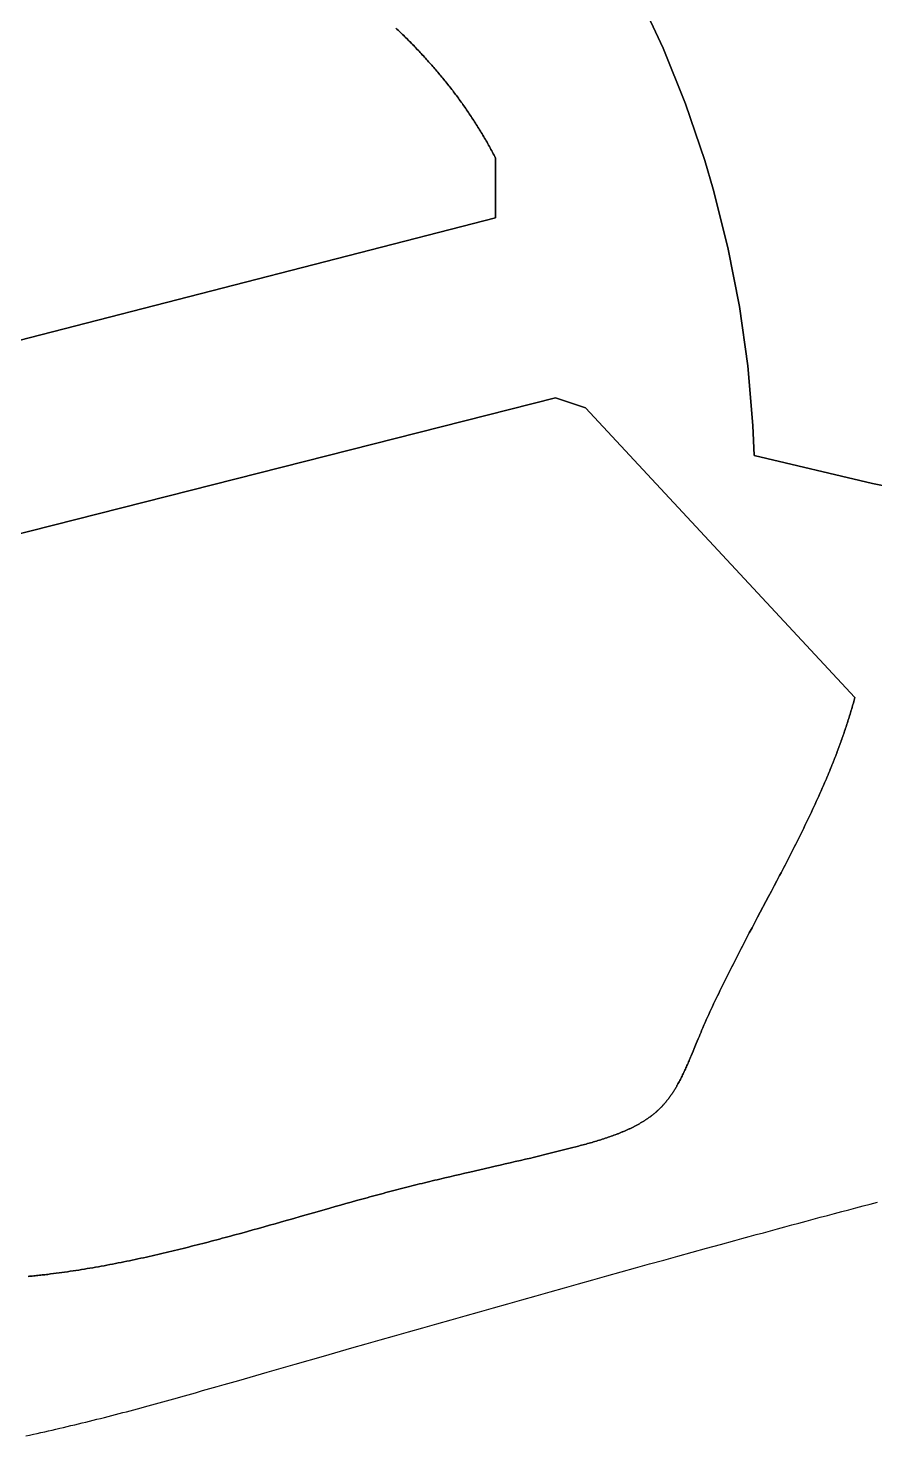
# Model space of a CAD drawing. Header units: millimetres. Extents: x -97041 to 275168, y -12500 to 263793.
# Drawn here: x 35251 to 60170, y -6201 to 35201 of the extents above; entities that cross this region are included whole.
import ezdxf

# ---------------------------------------------------------------- set-up
doc = ezdxf.new("R2010")
doc.units = ezdxf.units.MM
doc.layers.add('CLOSED_AREAS', color=7, linetype='Continuous')
doc.layers.add('REGION_HOLES', color=7, linetype='Continuous')

msp = doc.modelspace()

# ---------------------------------------------------------------- linework, layer by layer
at = {"layer": 'CLOSED_AREAS'}
for points in [[(63617.253, 21100.102), (60105.318, 21807.48), (56619.171, 22632.702), (56580.058, 23513.971), (56430.395, 25271.716), (56185.896, 27018.792), (55847.25, 28750.093), (55415.476, 30460.541), (55165.043, 31306.383), (54596.015, 32976.186), (53937.502, 34612.781), (53191.442, 36211.364)], [(53191.442, 36211.364), (53937.502, 34612.781), (54596.015, 32976.186), (55165.043, 31306.383), (55415.476, 30460.541), (55847.25, 28750.093), (56185.896, 27018.792), (56430.395, 25271.716), (56580.058, 23513.971), (56619.171, 22632.702), (60105.318, 21807.48), (63617.253, 21100.102)], [(27267.205, 24037.085), (49006.666, 29618.839), (49006.666, 31381.498), (48984.567, 31424.165), (48962.333, 31466.7), (48939.963, 31509.103), (48917.46, 31551.375), (48894.822, 31593.516), (48872.05, 31635.528), (48849.146, 31677.409), (48826.109, 31719.162), (48802.94, 31760.786), (48779.64, 31802.282), (48756.208, 31843.65), (48732.646, 31884.891), (48708.954, 31926.006), (48685.132, 31966.995), (48661.181, 32007.858), (48637.102, 32048.596), (48612.894, 32089.209), (48588.559, 32129.699), (48564.097, 32170.064), (48539.508, 32210.307), (48514.793, 32250.428), (48489.952, 32290.426), (48464.987, 32330.303), (48439.896, 32370.059), (48414.681, 32409.694), (48389.343, 32449.209), (48363.882, 32488.605), (48338.297, 32527.882), (48312.591, 32567.041), (48286.763, 32606.081), (48260.813, 32645.004), (48234.743, 32683.811), (48208.553, 32722.5), (48182.243, 32761.074), (48155.813, 32799.532), (48129.265, 32837.876), (48102.599, 32876.105), (48075.814, 32914.22), (48048.913, 32952.222), (48021.895, 32990.111), (47994.76, 33027.887), (47967.509, 33065.552), (47940.144, 33103.105), (47912.663, 33140.547), (47885.068, 33177.879), (47857.359, 33215.101), (47829.537, 33252.214), (47801.602, 33289.218), (47773.554, 33326.114), (47745.395, 33362.902), (47717.124, 33399.582), (47688.743, 33436.156), (47660.251, 33472.624), (47631.649, 33508.985), (47602.937, 33545.242), (47574.117, 33581.393), (47545.188, 33617.441), (47516.151, 33653.384), (47487.007, 33689.224), (47457.755, 33724.962), (47428.398, 33760.597), (47398.934, 33796.131), (47369.365, 33831.563), (47339.69, 33866.895), (47309.912, 33902.126), (47280.029, 33937.258), (47250.042, 33972.29), (47219.953, 34007.224), (47189.761, 34042.06), (47159.467, 34076.798), (47129.071, 34111.439), (47098.575, 34145.983), (47067.977, 34180.431), (47037.28, 34214.783), (47006.483, 34249.04), (46975.587, 34283.202), (46944.592, 34317.271), (46913.499, 34351.246), (46882.308, 34385.127), (46851.021, 34418.916), (46819.636, 34452.613), (46788.156, 34486.218), (46756.58, 34519.732), (46724.908, 34553.156), (46693.142, 34586.49), (46661.282, 34619.733), (46629.328, 34652.888), (46597.28, 34685.955), (46565.14, 34718.933), (46532.908, 34751.824), (46500.584, 34784.627), (46468.169, 34817.344), (46435.663, 34849.976), (46403.066, 34882.521), (46370.38, 34914.982), (46337.605, 34947.358), (46304.741, 34979.65), (46271.788, 35011.859), (46238.748, 35043.984), (46205.62, 35076.027), (46172.406, 35107.988), (46139.105, 35139.868), (46105.718, 35171.667), (46072.246, 35203.385)], [(35250.591, -1512.545), (35291.831, -1508.638), (35333.079, -1504.65), (35374.336, -1500.58), (35415.602, -1496.43), (35456.876, -1492.2), (35498.159, -1487.889), (35539.451, -1483.499), (35580.75, -1479.03), (35622.057, -1474.483), (35663.372, -1469.857), (35704.695, -1465.154), (35746.026, -1460.374), (35787.364, -1455.517), (35828.709, -1450.583), (35911.42, -1440.489), (35994.159, -1430.095), (36076.924, -1419.404), (36159.714, -1408.421), (36242.528, -1397.148), (36325.365, -1385.589), (36408.223, -1373.747), (36491.102, -1361.627), (36574, -1349.232), (36656.916, -1336.565), (36739.848, -1323.629), (36822.797, -1310.429), (36905.76, -1296.968), (36988.737, -1283.249), (37071.726, -1269.276), (37154.725, -1255.053), (37237.735, -1240.582), (37320.754, -1225.868), (37403.78, -1210.914), (37486.813, -1195.724), (37569.851, -1180.301), (37652.893, -1164.648), (37735.938, -1148.77), (37818.985, -1132.67), (37902.033, -1116.35), (37985.08, -1099.816), (38068.125, -1083.07), (38151.168, -1066.115), (38234.207, -1048.957), (38317.24, -1031.597), (38400.267, -1014.039), (38483.287, -996.288), (38566.298, -978.346), (38649.299, -960.217), (38732.29, -941.905), (38815.268, -923.413), (38898.233, -904.745), (38981.183, -885.903), (39064.118, -866.893), (39147.036, -847.717), (39229.937, -828.379), (39312.818, -808.882), (39395.679, -789.23), (39478.518, -769.426), (39561.335, -749.475), (39644.129, -729.379), (39726.897, -709.141), (39809.639, -688.767), (39892.355, -668.259), (39975.041, -647.62), (40057.699, -626.854), (40140.325, -605.965), (40222.92, -584.957), (40305.482, -563.832), (40388.009, -542.594), (40470.501, -521.247), (40552.957, -499.795), (40635.375, -478.241), (40717.755, -456.588), (40800.094, -434.84), (40882.392, -413), (40964.648, -391.073), (41046.86, -369.061), (41129.028, -346.968), (41211.15, -324.798), (41293.226, -302.554), (41375.253, -280.24), (41457.23, -257.859), (41539.158, -235.415), (41702.857, -190.351), (41866.34, -145.077), (42029.598, -99.621), (42192.623, -54.011), (42355.403, -8.275), (42517.932, 37.558), (42680.198, 83.46), (42842.192, 129.402), (43003.907, 175.358), (43326.456, 267.192), (43647.772, 358.737), (43967.78, 449.767), (44127.27, 495.017), (44286.405, 540.054), (44445.176, 584.849), (44603.574, 629.373), (44761.589, 673.599), (44919.212, 717.498), (45076.433, 761.042), (45233.244, 804.203), (45311.493, 825.631), (45389.636, 846.952), (45467.671, 868.163), (45545.598, 889.261), (45623.415, 910.241), (45701.121, 931.101), (45778.716, 951.837), (45856.197, 972.445), (45933.564, 992.922), (46010.816, 1013.264), (46087.951, 1033.468), (46164.969, 1053.53), (46241.867, 1073.447), (46318.646, 1093.215), (46395.303, 1112.831), (46471.838, 1132.29), (46546.83, 1151.235), (46621.71, 1170.031), (46696.481, 1188.684), (46771.151, 1207.201), (46845.724, 1225.586), (46920.206, 1243.845), (46994.604, 1261.984), (47068.922, 1280.009), (47143.167, 1297.924), (47217.343, 1315.735), (47291.458, 1333.448), (47365.515, 1351.069), (47513.483, 1386.055), (47661.292, 1420.737), (47808.987, 1455.16), (47956.615, 1489.367), (48104.219, 1523.404), (48251.846, 1557.315), (48547.35, 1624.936), (48843.486, 1692.585), (48991.906, 1726.531), (49140.62, 1760.617), (49289.673, 1794.887), (49439.112, 1829.387), (49588.981, 1864.159), (49739.325, 1899.25), (49890.191, 1934.702), (50041.623, 1970.56), (50117.565, 1988.656), (50193.666, 2006.87), (50269.931, 2025.207), (50346.366, 2043.674), (50422.977, 2062.276), (50499.769, 2081.019), (50576.748, 2099.907), (50653.919, 2118.947), (50731.289, 2138.144), (50808.862, 2157.503), (50886.645, 2177.031), (50964.643, 2196.732), (51042.862, 2216.613), (51121.308, 2236.679), (51199.986, 2256.935), (51278.901, 2277.386), (51365.818, 2300.082), (51452.955, 2323.069), (51496.584, 2334.687), (51540.239, 2346.397), (51583.914, 2358.204), (51627.597, 2370.115), (51671.281, 2382.135), (51714.955, 2394.271), (51758.611, 2406.529), (51802.24, 2418.915), (51845.832, 2431.435), (51889.379, 2444.095), (51932.87, 2456.902), (51976.298, 2469.861), (52019.652, 2482.979), (52062.924, 2496.262), (52106.104, 2509.715), (52149.183, 2523.345), (52192.153, 2537.159), (52235.003, 2551.161), (52277.726, 2565.359), (52320.31, 2579.759), (52362.749, 2594.365), (52405.031, 2609.186), (52447.149, 2624.226), (52489.092, 2639.492), (52530.853, 2654.991), (52572.421, 2670.727), (52593.129, 2678.686), (52613.787, 2686.708), (52634.392, 2694.791), (52654.942, 2702.939), (52675.438, 2711.15), (52695.878, 2719.426), (52716.261, 2727.768), (52736.585, 2736.176), (52756.849, 2744.651), (52777.053, 2753.195), (52797.195, 2761.807), (52817.274, 2770.488), (52837.289, 2779.24), (52857.239, 2788.063), (52877.122, 2796.957), (52896.937, 2805.925), (52916.684, 2814.965), (52936.361, 2824.079), (52955.967, 2833.269), (52975.501, 2842.533), (52994.962, 2851.875), (53014.348, 2861.293), (53033.658, 2870.789), (53052.892, 2880.364), (53072.048, 2890.018), (53091.124, 2899.753), (53110.121, 2909.568), (53129.036, 2919.465), (53147.869, 2929.445), (53166.618, 2939.508), (53185.283, 2949.654), (53203.861, 2959.886), (53222.353, 2970.203), (53240.756, 2980.607), (53259.07, 2991.097), (53277.293, 3001.675), (53295.425, 3012.342), (53313.464, 3023.099), (53331.409, 3033.945), (53349.259, 3044.882), (53367.013, 3055.911), (53384.67, 3067.032), (53402.228, 3078.247), (53419.686, 3089.555), (53437.043, 3100.958), (53454.299, 3112.457), (53471.451, 3124.052), (53488.499, 3135.744), (53505.442, 3147.533), (53522.278, 3159.422), (53539.007, 3171.409), (53555.627, 3183.497), (53572.137, 3195.685), (53588.535, 3207.975), (53604.822, 3220.367), (53620.995, 3232.863), (53637.053, 3245.462), (53652.996, 3258.166), (53668.822, 3270.975), (53684.53, 3283.891), (53700.119, 3296.913), (53715.587, 3310.043), (53730.934, 3323.282), (53746.159, 3336.63), (53761.26, 3350.088), (53776.236, 3363.656), (53791.086, 3377.337), (53805.809, 3391.129), (53818.984, 3403.672), (53832.056, 3416.306), (53845.026, 3429.03), (53857.894, 3441.845), (53870.661, 3454.748), (53883.328, 3467.74), (53895.896, 3480.819), (53908.367, 3493.985), (53920.741, 3507.236), (53933.018, 3520.574), (53945.201, 3533.995), (53957.289, 3547.5), (53969.284, 3561.088), (53981.187, 3574.758), (53992.999, 3588.51), (54004.72, 3602.342), (54016.352, 3616.255), (54027.895, 3630.246), (54039.35, 3644.315), (54050.719, 3658.463), (54062.003, 3672.687), (54073.201, 3686.987), (54084.316, 3701.362), (54095.348, 3715.812), (54106.298, 3730.336), (54117.166, 3744.933), (54127.955, 3759.602), (54138.665, 3774.343), (54149.296, 3789.154), (54159.85, 3804.035), (54170.328, 3818.986), (54180.731, 3834.005), (54191.059, 3849.092), (54201.313, 3864.245), (54211.495, 3879.465), (54221.606, 3894.75), (54231.645, 3910.1), (54241.615, 3925.514), (54251.516, 3940.991), (54261.349, 3956.53), (54271.116, 3972.131), (54280.816, 3987.793), (54290.451, 4003.515), (54300.022, 4019.296), (54309.53, 4035.136), (54318.976, 4051.033), (54328.36, 4066.988), (54337.684, 4082.999), (54346.949, 4099.065), (54356.155, 4115.186), (54365.303, 4131.361), (54374.395, 4147.589), (54392.413, 4180.203), (54410.215, 4213.02), (54427.81, 4246.035), (54445.205, 4279.241), (54462.407, 4312.633), (54479.424, 4346.204), (54496.263, 4379.949), (54512.932, 4413.861), (54529.438, 4447.934), (54545.79, 4482.163), (54561.993, 4516.54), (54578.057, 4551.06), (54593.988, 4585.717), (54609.793, 4620.504), (54625.481, 4655.417), (54641.059, 4690.447), (54656.535, 4725.591), (54671.915, 4760.84), (54687.208, 4796.19), (54702.421, 4831.634), (54717.561, 4867.166), (54732.636, 4902.78), (54747.654, 4938.47), (54762.621, 4974.23), (54792.436, 5045.934), (54822.141, 5117.844), (54851.796, 5189.912), (54911.195, 5334.326), (54941.06, 5406.573), (54971.115, 5478.783), (54987.73, 5518.428), (55004.42, 5558.046), (55021.184, 5597.639), (55038.021, 5637.207), (55054.93, 5676.749), (55071.912, 5716.267), (55106.087, 5795.23), (55140.54, 5874.097), (55175.265, 5952.87), (55210.256, 6031.553), (55245.507, 6110.145), (55281.012, 6188.651), (55316.765, 6267.071), (55352.76, 6345.409), (55388.99, 6423.665), (55425.451, 6501.843), (55462.135, 6579.944), (55499.037, 6657.971), (55536.151, 6735.925), (55573.47, 6813.809), (55610.989, 6891.625), (55648.702, 6969.375), (55686.603, 7047.06), (55724.685, 7124.684), (55762.942, 7202.249), (55801.369, 7279.755), (55839.96, 7357.207), (55878.708, 7434.604), (55917.607, 7511.951), (55956.652, 7589.249), (55995.836, 7666.499), (56035.154, 7743.705), (56074.598, 7820.868), (56114.164, 7897.99), (56153.846, 7975.073), (56193.636, 8052.121), (56233.53, 8129.134), (56273.521, 8206.114), (56313.603, 8283.065), (56353.77, 8359.988), (56394.016, 8436.884), (56474.722, 8590.609), (56555.671, 8744.256), (56636.816, 8897.841), (56718.108, 9051.383), (56799.5, 9204.897), (56962.387, 9511.912), (57043.786, 9665.447), (57125.092, 9819.022), (57206.255, 9972.654), (57287.229, 10126.361), (57367.963, 10280.159), (57408.226, 10357.098), (57448.411, 10434.066), (57488.513, 10511.065), (57528.524, 10588.098), (57568.44, 10665.166), (57608.254, 10742.272), (57647.96, 10819.417), (57687.552, 10896.605), (57727.024, 10973.836), (57766.37, 11051.113), (57805.584, 11128.439), (57844.66, 11205.815), (57883.592, 11283.244), (57922.374, 11360.727), (57961, 11438.267), (57999.463, 11515.866), (58037.759, 11593.525), (58075.88, 11671.248), (58113.821, 11749.036), (58151.576, 11826.891), (58189.138, 11904.816), (58226.502, 11982.812), (58263.662, 12060.881), (58300.611, 12139.027), (58337.344, 12217.25), (58373.854, 12295.553), (58410.136, 12373.939), (58446.183, 12452.408), (58481.99, 12530.964), (58517.55, 12609.609), (58552.858, 12688.344), (58587.907, 12767.171), (58622.691, 12846.094), (58657.205, 12925.113), (58691.442, 13004.231), (58708.455, 13043.828), (58725.396, 13083.451), (58742.265, 13123.099), (58759.061, 13162.774), (58775.784, 13202.474), (58792.432, 13242.202), (58809.004, 13281.956), (58825.501, 13321.737), (58841.921, 13361.546), (58858.264, 13401.383), (58874.528, 13441.247), (58890.714, 13481.14), (58906.819, 13521.061), (58922.844, 13561.011), (58938.788, 13600.989), (58954.65, 13640.997), (58970.43, 13681.035), (58986.125, 13721.102), (59001.737, 13761.2), (59017.263, 13801.327), (59032.704, 13841.486), (59048.058, 13881.675), (59063.325, 13921.895), (59078.503, 13962.146), (59093.593, 14002.43), (59108.594, 14042.745), (59123.504, 14083.092), (59138.323, 14123.472), (59153.05, 14163.884), (59167.685, 14204.33), (59182.227, 14244.808), (59196.674, 14285.32), (59211.027, 14325.866), (59225.284, 14366.446), (59239.445, 14407.06), (59253.508, 14447.709), (59267.474, 14488.392), (59281.341, 14529.111), (59295.109, 14569.865), (59308.777, 14610.654), (59322.344, 14651.48), (59335.809, 14692.341), (59349.172, 14733.239), (59362.432, 14774.174), (59375.588, 14815.145), (59388.64, 14856.154), (59401.586, 14897.2), (59414.426, 14938.284), (59427.159, 14979.406), (59439.784, 15020.566), (59452.301, 15061.764), (59464.709, 15103.002), (59477.007, 15144.278), (59489.195, 15185.594), (59501.271, 15226.949), (59513.235, 15268.344), (59525.085, 15309.78), (59536.823, 15351.255), (59548.446, 15392.772), (59559.953, 15434.329), (59571.345, 15475.927), (59582.62, 15517.567), (51650.655, 24037.085), (50769.325, 24330.862), (29911.194, 19042.885)], [(35180.343, -6200.557), (35292.364, -6176.777), (35404.178, -6152.771), (35515.789, -6128.54), (35627.201, -6104.09), (35738.418, -6079.425), (35849.443, -6054.549), (35960.279, -6029.464), (36070.931, -6004.177), (36181.402, -5978.69), (36291.695, -5953.007), (36401.814, -5927.133), (36511.764, -5901.072), (36621.547, -5874.827), (36731.166, -5848.403), (36840.627, -5821.803), (36949.932, -5795.031), (37059.085, -5768.093), (37168.09, -5740.99), (37276.95, -5713.728), (37385.669, -5686.311), (37494.25, -5658.742), (37602.697, -5631.026), (37711.014, -5603.166), (37819.205, -5575.167), (37927.272, -5547.032), (38035.221, -5518.765), (38143.053, -5490.371), (38250.774, -5461.854), (38358.385, -5433.217), (38465.893, -5404.464), (38573.298, -5375.6), (38680.607, -5346.629), (38787.821, -5317.554), (38894.945, -5288.379), (39001.982, -5259.109), (39108.936, -5229.747), (39215.811, -5200.298), (39322.61, -5170.765), (39429.337, -5141.152), (39535.995, -5111.464), (39642.588, -5081.704), (39749.12, -5051.877), (39962.015, -4992.036), (40174.708, -4931.973), (40387.228, -4871.719), (40599.604, -4811.306), (40811.866, -4750.768), (41024.043, -4690.134), (41448.255, -4568.713), (42281.069, -4330.265), (43113.934, -4091.902), (43946.878, -3853.685), (44779.927, -3615.677), (45196.5, -3496.77), (45613.109, -3377.938), (46029.759, -3259.19), (46446.452, -3140.532), (46863.193, -3021.973), (47279.984, -2903.52), (47696.829, -2785.181), (48113.731, -2666.963), (48530.695, -2548.876), (48947.722, -2430.925), (49364.817, -2313.119), (49781.984, -2195.467), (50199.225, -2077.974), (50616.544, -1960.65), (51033.945, -1843.501), (51451.43, -1726.537), (51869.004, -1609.764), (52286.67, -1493.19), (52704.431, -1376.822), (53122.29, -1260.67), (53540.252, -1144.74), (53958.319, -1029.04), (54376.496, -913.577), (54794.785, -798.361), (55213.189, -683.398), (55631.713, -568.695), (56050.36, -454.262), (56259.731, -397.149), (56469.133, -340.105), (56678.568, -283.133), (56888.036, -226.233), (57097.537, -169.406), (57307.072, -112.653), (57516.641, -55.974), (57726.244, 0.628), (57935.883, 57.153), (58145.557, 113.601), (58355.266, 169.97), (58565.012, 226.259), (58774.795, 282.467), (58984.615, 338.593), (59194.472, 394.637), (59404.368, 450.597), (59614.302, 506.473), (59824.275, 562.263), (60034.287, 617.966), (60244.338, 673.582)]]:
    msp.add_lwpolyline(points, dxfattribs=at)
at = {"layer": 'REGION_HOLES'}
for points in [[(46072.246, 35203.385), (46105.718, 35171.667), (46139.105, 35139.868), (46172.406, 35107.988), (46205.62, 35076.027), (46238.748, 35043.984), (46271.788, 35011.859), (46304.741, 34979.65), (46337.605, 34947.358), (46370.38, 34914.982), (46403.066, 34882.521), (46435.663, 34849.976), (46468.169, 34817.344), (46500.584, 34784.627), (46532.908, 34751.824), (46565.14, 34718.933), (46597.28, 34685.955), (46629.328, 34652.888), (46661.282, 34619.733), (46693.142, 34586.49), (46724.908, 34553.156), (46756.58, 34519.732), (46788.156, 34486.218), (46819.636, 34452.613), (46851.021, 34418.916), (46882.308, 34385.127), (46913.499, 34351.246), (46944.592, 34317.271), (46975.587, 34283.202), (47006.483, 34249.04), (47037.28, 34214.783), (47067.977, 34180.431), (47098.575, 34145.983), (47129.071, 34111.439), (47159.467, 34076.798), (47189.761, 34042.06), (47219.953, 34007.224), (47250.042, 33972.29), (47280.029, 33937.258), (47309.912, 33902.126), (47339.69, 33866.895), (47369.365, 33831.563), (47398.934, 33796.131), (47428.398, 33760.597), (47457.755, 33724.962), (47487.007, 33689.224), (47516.151, 33653.384), (47545.188, 33617.441), (47574.117, 33581.393), (47602.937, 33545.242), (47631.649, 33508.985), (47660.251, 33472.624), (47688.743, 33436.156), (47717.124, 33399.582), (47745.395, 33362.902), (47773.554, 33326.114), (47801.602, 33289.218), (47829.537, 33252.214), (47857.359, 33215.101), (47885.068, 33177.879), (47912.663, 33140.547), (47940.144, 33103.105), (47967.509, 33065.552), (47994.76, 33027.887), (48021.895, 32990.111), (48048.913, 32952.222), (48075.814, 32914.22), (48102.599, 32876.105), (48129.265, 32837.876), (48155.813, 32799.532), (48182.243, 32761.074), (48208.553, 32722.5), (48234.743, 32683.811), (48260.813, 32645.004), (48286.763, 32606.081), (48312.591, 32567.041), (48338.297, 32527.882), (48363.882, 32488.605), (48389.343, 32449.209), (48414.681, 32409.694), (48439.896, 32370.059), (48464.987, 32330.303), (48489.952, 32290.426), (48514.793, 32250.428), (48539.508, 32210.307), (48564.097, 32170.064), (48588.559, 32129.699), (48612.894, 32089.209), (48637.102, 32048.596), (48661.181, 32007.858), (48685.132, 31966.995), (48708.954, 31926.006), (48732.646, 31884.891), (48756.208, 31843.65), (48779.64, 31802.282), (48802.94, 31760.786), (48826.109, 31719.162), (48849.146, 31677.409), (48872.05, 31635.528), (48894.822, 31593.516), (48917.46, 31551.375), (48939.963, 31509.103), (48962.333, 31466.7), (48984.567, 31424.165), (49006.666, 31381.498), (49006.666, 29618.839), (27267.205, 24037.085)], [(29911.194, 19042.885), (50769.325, 24330.862), (51650.655, 24037.085), (59582.62, 15517.567), (59571.345, 15475.927), (59559.953, 15434.329), (59548.446, 15392.772), (59536.823, 15351.255), (59525.085, 15309.78), (59513.235, 15268.344), (59501.271, 15226.949), (59489.195, 15185.594), (59477.007, 15144.278), (59464.709, 15103.002), (59452.301, 15061.764), (59439.784, 15020.566), (59427.159, 14979.406), (59414.426, 14938.284), (59401.586, 14897.2), (59388.64, 14856.154), (59375.588, 14815.145), (59362.432, 14774.174), (59349.172, 14733.239), (59335.809, 14692.341), (59322.344, 14651.48), (59308.777, 14610.654), (59295.109, 14569.865), (59281.341, 14529.111), (59267.474, 14488.392), (59253.508, 14447.709), (59239.445, 14407.06), (59225.284, 14366.446), (59211.027, 14325.866), (59196.674, 14285.32), (59182.227, 14244.808), (59167.685, 14204.33), (59153.05, 14163.884), (59138.323, 14123.472), (59123.504, 14083.092), (59108.594, 14042.745), (59093.593, 14002.43), (59078.503, 13962.146), (59063.325, 13921.895), (59048.058, 13881.675), (59032.704, 13841.486), (59017.263, 13801.327), (59001.737, 13761.2), (58986.125, 13721.102), (58970.43, 13681.035), (58954.65, 13640.997), (58938.788, 13600.989), (58922.844, 13561.011), (58906.819, 13521.061), (58890.714, 13481.14), (58874.528, 13441.247), (58858.264, 13401.383), (58841.921, 13361.546), (58825.501, 13321.737), (58809.004, 13281.956), (58792.432, 13242.202), (58775.784, 13202.474), (58759.061, 13162.774), (58742.265, 13123.099), (58725.396, 13083.451), (58708.455, 13043.828), (58691.442, 13004.231), (58657.205, 12925.113), (58622.691, 12846.094), (58587.907, 12767.171), (58552.858, 12688.344), (58517.55, 12609.609), (58481.99, 12530.964), (58446.183, 12452.408), (58410.136, 12373.939), (58373.854, 12295.553), (58337.344, 12217.25), (58300.611, 12139.027), (58263.662, 12060.881), (58226.502, 11982.812), (58189.138, 11904.816), (58151.576, 11826.891), (58113.821, 11749.036), (58075.88, 11671.248), (58037.759, 11593.525), (57999.463, 11515.866), (57961, 11438.267), (57922.374, 11360.727), (57883.592, 11283.244), (57844.66, 11205.815), (57805.584, 11128.439), (57766.37, 11051.113), (57727.024, 10973.836), (57687.552, 10896.605), (57647.96, 10819.417), (57608.254, 10742.272), (57568.44, 10665.166), (57528.524, 10588.098), (57488.513, 10511.065), (57448.411, 10434.066), (57408.226, 10357.098), (57367.963, 10280.159), (57287.229, 10126.361), (57206.255, 9972.654), (57125.092, 9819.022), (57043.786, 9665.447), (56962.387, 9511.912), (56799.5, 9204.897), (56718.108, 9051.383), (56636.816, 8897.841), (56555.671, 8744.256), (56474.722, 8590.609), (56394.016, 8436.884), (56353.77, 8359.988), (56313.603, 8283.065), (56273.521, 8206.114), (56233.53, 8129.134), (56193.636, 8052.121), (56153.846, 7975.073), (56114.164, 7897.99), (56074.598, 7820.868), (56035.154, 7743.705), (55995.836, 7666.499), (55956.652, 7589.249), (55917.607, 7511.951), (55878.708, 7434.604), (55839.96, 7357.207), (55801.369, 7279.755), (55762.942, 7202.249), (55724.685, 7124.684), (55686.603, 7047.06), (55648.702, 6969.375), (55610.989, 6891.625), (55573.47, 6813.809), (55536.151, 6735.925), (55499.037, 6657.971), (55462.135, 6579.944), (55425.451, 6501.843), (55388.99, 6423.665), (55352.76, 6345.409), (55316.765, 6267.071), (55281.012, 6188.651), (55245.507, 6110.145), (55210.256, 6031.553), (55175.265, 5952.87), (55140.54, 5874.097), (55106.087, 5795.23), (55071.912, 5716.267), (55054.93, 5676.749), (55038.021, 5637.207), (55021.184, 5597.639), (55004.42, 5558.046), (54987.73, 5518.428), (54971.115, 5478.783), (54941.06, 5406.573), (54911.195, 5334.326), (54851.796, 5189.912), (54822.141, 5117.844), (54792.436, 5045.934), (54762.621, 4974.23), (54747.654, 4938.47), (54732.636, 4902.78), (54717.561, 4867.166), (54702.421, 4831.634), (54687.208, 4796.19), (54671.915, 4760.84), (54656.535, 4725.591), (54641.059, 4690.447), (54625.481, 4655.417), (54609.793, 4620.504), (54593.988, 4585.717), (54578.057, 4551.06), (54561.993, 4516.54), (54545.79, 4482.163), (54529.438, 4447.934), (54512.932, 4413.861), (54496.263, 4379.949), (54479.424, 4346.204), (54462.407, 4312.633), (54445.205, 4279.241), (54427.81, 4246.035), (54410.215, 4213.02), (54392.413, 4180.203), (54374.395, 4147.589), (54365.303, 4131.361), (54356.155, 4115.186), (54346.949, 4099.065), (54337.684, 4082.999), (54328.36, 4066.988), (54318.976, 4051.033), (54309.53, 4035.136), (54300.022, 4019.296), (54290.451, 4003.515), (54280.816, 3987.793), (54271.116, 3972.131), (54261.349, 3956.53), (54251.516, 3940.991), (54241.615, 3925.514), (54231.645, 3910.1), (54221.606, 3894.75), (54211.495, 3879.465), (54201.313, 3864.245), (54191.059, 3849.092), (54180.731, 3834.005), (54170.328, 3818.986), (54159.85, 3804.035), (54149.296, 3789.154), (54138.665, 3774.343), (54127.955, 3759.602), (54117.166, 3744.933), (54106.298, 3730.336), (54095.348, 3715.812), (54084.316, 3701.362), (54073.201, 3686.987), (54062.003, 3672.687), (54050.719, 3658.463), (54039.35, 3644.315), (54027.895, 3630.246), (54016.352, 3616.255), (54004.72, 3602.342), (53992.999, 3588.51), (53981.187, 3574.758), (53969.284, 3561.088), (53957.289, 3547.5), (53945.201, 3533.995), (53933.018, 3520.574), (53920.741, 3507.236), (53908.367, 3493.985), (53895.896, 3480.819), (53883.328, 3467.74), (53870.661, 3454.748), (53857.894, 3441.845), (53845.026, 3429.03), (53832.056, 3416.306), (53818.984, 3403.672), (53805.809, 3391.129), (53791.086, 3377.337), (53776.236, 3363.656), (53761.26, 3350.088), (53746.159, 3336.63), (53730.934, 3323.282), (53715.587, 3310.043), (53700.119, 3296.913), (53684.53, 3283.891), (53668.822, 3270.975), (53652.996, 3258.166), (53637.053, 3245.462), (53620.995, 3232.863), (53604.822, 3220.367), (53588.535, 3207.975), (53572.137, 3195.685), (53555.627, 3183.497), (53539.007, 3171.409), (53522.278, 3159.422), (53505.442, 3147.533), (53488.499, 3135.744), (53471.451, 3124.052), (53454.299, 3112.457), (53437.043, 3100.958), (53419.686, 3089.555), (53402.228, 3078.247), (53384.67, 3067.032), (53367.013, 3055.911), (53349.259, 3044.882), (53331.409, 3033.945), (53313.464, 3023.099), (53295.425, 3012.342), (53277.293, 3001.675), (53259.07, 2991.097), (53240.756, 2980.607), (53222.353, 2970.203), (53203.861, 2959.886), (53185.283, 2949.654), (53166.618, 2939.508), (53147.869, 2929.445), (53129.036, 2919.465), (53110.121, 2909.568), (53091.124, 2899.753), (53072.048, 2890.018), (53052.892, 2880.364), (53033.658, 2870.789), (53014.348, 2861.293), (52994.962, 2851.875), (52975.501, 2842.533), (52955.967, 2833.269), (52936.361, 2824.079), (52916.684, 2814.965), (52896.937, 2805.925), (52877.122, 2796.957), (52857.239, 2788.063), (52837.289, 2779.24), (52817.274, 2770.488), (52797.195, 2761.807), (52777.053, 2753.195), (52756.849, 2744.651), (52736.585, 2736.176), (52716.261, 2727.768), (52695.878, 2719.426), (52675.438, 2711.15), (52654.942, 2702.939), (52634.392, 2694.791), (52613.787, 2686.708), (52593.129, 2678.686), (52572.421, 2670.727), (52530.853, 2654.991), (52489.092, 2639.492), (52447.149, 2624.226), (52405.031, 2609.186), (52362.749, 2594.365), (52320.31, 2579.759), (52277.726, 2565.359), (52235.003, 2551.161), (52192.153, 2537.159), (52149.183, 2523.345), (52106.104, 2509.715), (52062.924, 2496.262), (52019.652, 2482.979), (51976.298, 2469.861), (51932.87, 2456.902), (51889.379, 2444.095), (51845.832, 2431.435), (51802.24, 2418.915), (51758.611, 2406.529), (51714.955, 2394.271), (51671.281, 2382.135), (51627.597, 2370.115), (51583.914, 2358.204), (51540.239, 2346.397), (51496.584, 2334.687), (51452.955, 2323.069), (51365.818, 2300.082), (51278.901, 2277.386), (51199.986, 2256.935), (51121.308, 2236.679), (51042.862, 2216.613), (50964.643, 2196.732), (50886.645, 2177.031), (50808.862, 2157.503), (50731.289, 2138.144), (50653.919, 2118.947), (50576.748, 2099.907), (50499.769, 2081.019), (50422.977, 2062.276), (50346.366, 2043.674), (50269.931, 2025.207), (50193.666, 2006.87), (50117.565, 1988.656), (50041.623, 1970.56), (49890.191, 1934.702), (49739.325, 1899.25), (49588.981, 1864.159), (49439.112, 1829.387), (49289.673, 1794.887), (49140.62, 1760.617), (48991.906, 1726.531), (48843.486, 1692.585), (48547.35, 1624.936), (48251.846, 1557.315), (48104.219, 1523.404), (47956.615, 1489.367), (47808.987, 1455.16), (47661.292, 1420.737), (47513.483, 1386.055), (47365.515, 1351.069), (47291.458, 1333.448), (47217.343, 1315.735), (47143.167, 1297.924), (47068.922, 1280.009), (46994.604, 1261.984), (46920.206, 1243.845), (46845.724, 1225.586), (46771.151, 1207.201), (46696.481, 1188.684), (46621.71, 1170.031), (46546.83, 1151.235), (46471.838, 1132.29), (46395.303, 1112.831), (46318.646, 1093.215), (46241.867, 1073.447), (46164.969, 1053.53), (46087.951, 1033.468), (46010.816, 1013.264), (45933.564, 992.922), (45856.197, 972.445), (45778.716, 951.837), (45701.121, 931.101), (45623.415, 910.241), (45545.598, 889.261), (45467.671, 868.163), (45389.636, 846.952), (45311.493, 825.631), (45233.244, 804.203), (45076.433, 761.042), (44919.212, 717.498), (44761.589, 673.599), (44603.574, 629.373), (44445.176, 584.849), (44286.405, 540.054), (44127.27, 495.017), (43967.78, 449.767), (43647.772, 358.737), (43326.456, 267.192), (43003.907, 175.358), (42842.192, 129.402), (42680.198, 83.46), (42517.932, 37.558), (42355.403, -8.275), (42192.623, -54.011), (42029.598, -99.621), (41866.34, -145.077), (41702.857, -190.351), (41539.158, -235.415), (41457.23, -257.859), (41375.253, -280.24), (41293.226, -302.554), (41211.15, -324.798), (41129.028, -346.968), (41046.86, -369.061), (40964.648, -391.073), (40882.392, -413), (40800.094, -434.84), (40717.755, -456.588), (40635.375, -478.241), (40552.957, -499.795), (40470.501, -521.247), (40388.009, -542.594), (40305.482, -563.832), (40222.92, -584.957), (40140.325, -605.965), (40057.699, -626.854), (39975.041, -647.62), (39892.355, -668.259), (39809.639, -688.767), (39726.897, -709.141), (39644.129, -729.379), (39561.335, -749.475), (39478.518, -769.426), (39395.679, -789.23), (39312.818, -808.882), (39229.937, -828.379), (39147.036, -847.717), (39064.118, -866.893), (38981.183, -885.903), (38898.233, -904.745), (38815.268, -923.413), (38732.29, -941.905), (38649.299, -960.217), (38566.298, -978.346), (38483.287, -996.288), (38400.267, -1014.039), (38317.24, -1031.597), (38234.207, -1048.957), (38151.168, -1066.115), (38068.125, -1083.07), (37985.08, -1099.816), (37902.033, -1116.35), (37818.985, -1132.67), (37735.938, -1148.77), (37652.893, -1164.648), (37569.851, -1180.301), (37486.813, -1195.724), (37403.78, -1210.914), (37320.754, -1225.868), (37237.735, -1240.582), (37154.725, -1255.053), (37071.726, -1269.276), (36988.737, -1283.249), (36905.76, -1296.968), (36822.797, -1310.429), (36739.848, -1323.629), (36656.916, -1336.565), (36574, -1349.232), (36491.102, -1361.627), (36408.223, -1373.747), (36325.365, -1385.589), (36242.528, -1397.148), (36159.714, -1408.421), (36076.924, -1419.404), (35994.159, -1430.095), (35911.42, -1440.489), (35828.709, -1450.583), (35787.364, -1455.517), (35746.026, -1460.374), (35704.695, -1465.154), (35663.372, -1469.857), (35622.057, -1474.483), (35580.75, -1479.03), (35539.451, -1483.499), (35498.159, -1487.889), (35456.876, -1492.2), (35415.602, -1496.43), (35374.336, -1500.58), (35333.079, -1504.65), (35291.831, -1508.638), (35250.591, -1512.545)]]:
    msp.add_lwpolyline(points, dxfattribs=at)

doc.saveas('drawing.dxf')
